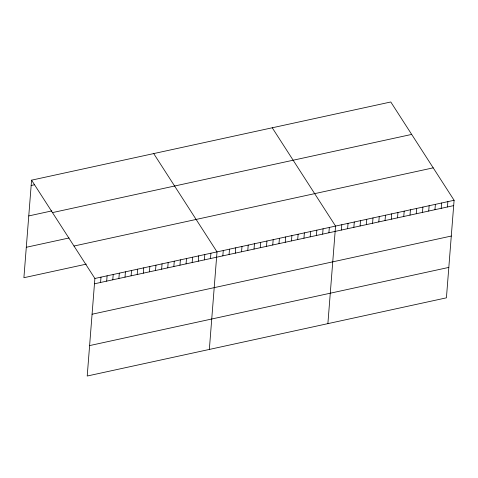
<?xml version="1.0" encoding="UTF-8"?>
<svg xmlns="http://www.w3.org/2000/svg" width="478" height="478" viewBox="0 0 478 478"><rect width="100%" height="100%" fill="white"/><g stroke="black" fill="none" stroke-linecap="round" stroke-linejoin="round"><path stroke-width="0.72" d="M31.578 180.164L94.889 278.471L87.211 376.019L446.422 297.836L454.1 200.282L390.789 101.981L31.578 180.164L23.9 277.718L86.321 264.131M100.577 282.468L100.995 277.138M106.684 281.142L107.102 275.812M112.79 279.809L113.208 274.48M118.897 278.483L119.315 273.153M125.003 277.15L125.421 271.821M131.109 275.824L131.528 270.494M137.216 274.491L137.634 269.162M143.322 273.165L143.741 267.835M149.429 271.833L149.847 266.509M155.535 270.506L155.953 265.176M161.642 269.18L162.06 263.85M167.748 267.847L168.166 262.518M173.855 266.521L174.273 261.191M179.961 265.188L180.379 259.859M186.067 263.862L186.486 258.532M192.174 262.53L192.592 257.2M198.28 261.203L198.699 255.873M204.387 259.871L204.805 254.547M210.493 258.544L210.912 253.215M209.346 349.436L217.018 251.888L153.707 153.581M222.838 255.855L223.262 250.526M229.082 254.499L229.5 249.169M235.319 253.143L235.738 247.813M241.557 251.781L241.976 246.457M247.795 250.424L248.213 245.095M254.033 249.068L254.451 243.738M260.271 247.712L260.695 242.382M266.515 246.349L266.933 241.026M272.753 244.993L273.171 239.663M278.991 243.637L279.409 238.307M285.229 242.28L285.647 236.951M291.466 240.918L291.891 235.588M297.704 239.562L298.129 234.232M303.948 238.205L304.367 232.876M310.186 236.849L310.604 231.519M316.424 235.487L316.842 230.157M322.662 234.13L323.08 228.801M328.9 232.774L329.324 227.444M327.884 323.636L335.562 226.088L272.251 127.781M341.382 230.055L341.8 224.726M347.62 228.699L348.038 223.369M353.857 227.343L354.276 222.013M360.095 225.98L360.514 220.657M366.333 224.624L366.757 219.294M372.577 223.268L372.995 217.938M378.815 221.911L379.233 216.582M385.053 220.549L385.471 215.22M391.291 219.193L391.709 213.863M397.529 217.837L397.947 212.507M403.767 216.48L404.191 211.151M410.01 215.118L410.429 209.788M416.248 213.762L416.667 208.432M422.486 212.405L422.905 207.076M428.724 211.043L429.142 205.719M434.962 209.687L435.38 204.357M441.2 208.33L441.624 203.001M447.444 206.974L447.862 201.644M31.16 185.494L34.553 184.753M28.764 215.925L51.833 210.906M52.472 212.602L411.683 134.42M26.296 247.281L69.041 237.978M73.994 246.027L433.205 167.844M94.889 278.471L454.1 200.282M94.471 283.795L453.682 205.612M92.075 314.231L451.286 236.048M89.607 345.588L448.818 267.405"/></g></svg>
